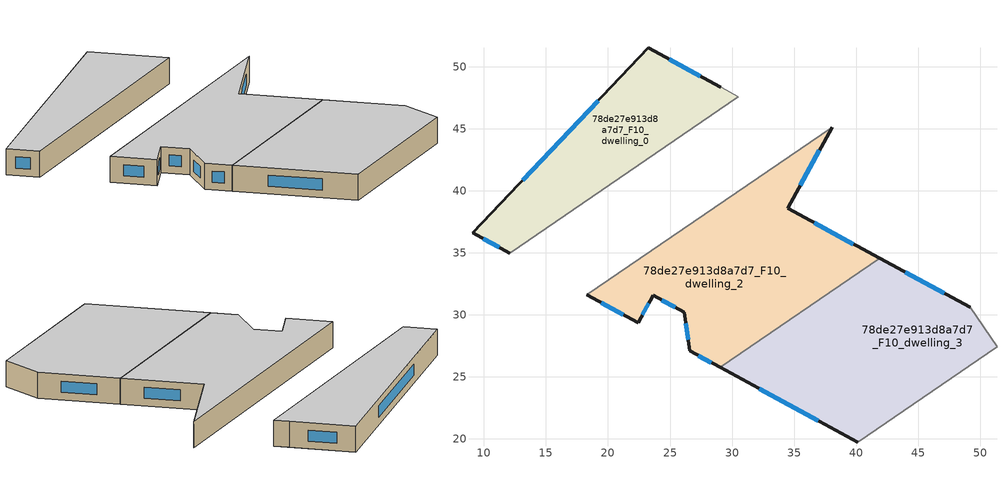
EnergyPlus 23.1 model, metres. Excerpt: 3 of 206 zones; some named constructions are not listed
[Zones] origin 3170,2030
78de27e913d8a7d7_F10_dwelling_0
 floor to 78de27e913d8a7d7_F9_dwelling_2 (EU_floor_Construction): 30.49,47.58 27.38,45.45 23.24,51.5 23.26,51.52 z30
 floor to 78de27e913d8a7d7_F9_dwelling_0 (EU_floor_Construction): 23.24,51.5 27.38,45.45 12.07,34.97 9.08,36.6 z30
 wall outside (EU_wall_Construction): 29.11,48.33 23.26,51.52 9.08,36.6 12.07,34.97 z30:33
 wall to 78de27e913d8a7d7_F10_dwelling_1 (EU_wall_Construction): 30.49,47.58 29.11,48.33 / 12.07,34.97 30.49,47.57 z30:33
 window (EU_Window_Construction): 27.44,49.24 24.93,50.61 / 9.93,36.13 11.22,35.44 / 19.21,47.26 13.13,40.86 z30.86:32.14
 ceiling to 78de27e913d8a7d7_F11_dwelling_0 (EU_floor_Construction): 30.49,47.58 23.26,51.52 9.08,36.6 12.07,34.97 z33
78de27e913d8a7d7_F10_dwelling_2
 floor to 78de27e913d8a7d7_F9_dwelling_1 (EU_floor_Construction): 30.93,40.26 37.08,31.27 29.03,25.76 26.58,27.09 26.16,30.2 23.63,31.59 22.42,29.35 18.28,31.6 z30
 floor to 78de27e913d8a7d7_F9_dwelling_3 (EU_floor_Construction): 36.34,41.98 34.49,38.57 41.89,34.56 37.08,31.27 31.85,38.91 z30
 floor to 78de27e913d8a7d7_F9_dwelling_2 (EU_floor_Construction): 38.06,45.14 36.34,41.98 31.85,38.91 30.93,40.26 z30
 wall outside (EU_wall_Construction): 18.28,31.6 22.42,29.35 23.63,31.59 26.16,30.2 26.58,27.09 29.03,25.76 / 41.89,34.56 34.49,38.57 38.06,45.14 z30:33
 wall to 78de27e913d8a7d7_F10_dwelling_1 (EU_wall_Construction): 38.06,45.14 18.28,31.6 z30:33
 wall to 78de27e913d8a7d7_F10_dwelling_3 (EU_wall_Construction): 29.03,25.76 41.89,34.56 z30:33
 window (EU_Window_Construction): 27.28,26.71 28.33,26.14 / 26.28,29.31 26.46,27.98 / 24.35,31.19 25.44,30.59 / 22.77,29.99 23.29,30.95 / 19.46,30.96 21.24,29.99 / 35.51,40.45 37.04,43.26 / 39.78,35.7 36.61,37.43 z30.86:32.14
 ceiling to 78de27e913d8a7d7_F11_dwelling_2 (EU_floor_Construction): 41.89,34.56 34.49,38.57 38.06,45.14 18.28,31.6 22.42,29.35 23.63,31.59 26.16,30.2 26.58,27.09 29.03,25.76 z33
78de27e913d8a7d7_F10_dwelling_3
 floor to 78de27e913d8a7d7_F9_dwelling_3 (EU_floor_Construction): 49.19,30.59 51.36,27.42 43.43,21.99 37.08,31.27 41.89,34.56 z30
 floor to 78de27e913d8a7d7_F9_dwelling_1 (EU_floor_Construction): 37.08,31.27 43.43,21.99 40.12,19.73 29.03,25.76 z30
 wall outside (EU_wall_Construction): 29.03,25.76 40.12,19.73 / 49.19,30.59 41.89,34.56 z30:33
 wall to 78de27e913d8a7d7_F10_dwelling_4 (EU_wall_Construction): 40.12,19.73 51.36,27.42 49.19,30.59 z30:33
 window (EU_Window_Construction): 32.2,24.04 36.96,21.46 / 47.1,31.73 43.97,33.42 z30.86:32.14
 ceiling to 78de27e913d8a7d7_F11_dwelling_3 (EU_floor_Construction): 51.36,27.42 49.19,30.59 41.89,34.56 29.03,25.76 40.12,19.73 z33
[SCHEDULE:FILE] Column Number=1; Rows to Skip at Top=0; Number of Hours of Data=8760; Column Separator=Comma; Interpolate to Timestep=No; Minutes per Item=60; Adjust Schedule for Daylight Savings=Yes
Name | File
EU_Step8_GainSchedule_78de27e913d8a7d7_F1_dwelling_4_f000 | ../../schedules/78de27e913d8a7d7/78de27e913d8a7d7_F1_dwelling_4_f000_gain.csv
EU_Step8_GainSchedule_78de27e913d8a7d7_F1_dwelling_5_f000 | ../../schedules/78de27e913d8a7d7/78de27e913d8a7d7_F1_dwelling_5_f000_gain.csv
EU_Step8_GainSchedule_78de27e913d8a7d7_F1_dwelling_6_f000 | ../../schedules/78de27e913d8a7d7/78de27e913d8a7d7_F1_dwelling_6_f000_gain.csv
EU_Step8_GainSchedule_78de27e913d8a7d7_F1_dwelling_7_f000 | ../../schedules/78de27e913d8a7d7/78de27e913d8a7d7_F1_dwelling_7_f000_gain.csv
EU_Step8_GainSchedule_78de27e913d8a7d7_F1_dwelling_8_f000 | ../../schedules/78de27e913d8a7d7/78de27e913d8a7d7_F1_dwelling_8_f000_gain.csv
EU_Step8_GainSchedule_78de27e913d8a7d7_F1_dwelling_9_f000 | ../../schedules/78de27e913d8a7d7/78de27e913d8a7d7_F1_dwelling_9_f000_gain.csv
EU_Step8_GainSchedule_78de27e913d8a7d7_F1_dwelling_10_f000 | ../../schedules/78de27e913d8a7d7/78de27e913d8a7d7_F1_dwelling_10_f000_gain.csv
EU_Step8_GainSchedule_78de27e913d8a7d7_F1_dwelling_11_f000 | ../../schedules/78de27e913d8a7d7/78de27e913d8a7d7_F1_dwelling_11_f000_gain.csv
EU_Step8_GainSchedule_78de27e913d8a7d7_F1_dwelling_12_f000 | ../../schedules/78de27e913d8a7d7/78de27e913d8a7d7_F1_dwelling_12_f000_gain.csv
EU_Step8_GainSchedule_78de27e913d8a7d7_F1_dwelling_13_f000 | ../../schedules/78de27e913d8a7d7/78de27e913d8a7d7_F1_dwelling_13_f000_gain.csv
EU_Step8_GainSchedule_78de27e913d8a7d7_F1_dwelling_14_f000 | ../../schedules/78de27e913d8a7d7/78de27e913d8a7d7_F1_dwelling_14_f000_gain.csv
EU_Step8_GainSchedule_78de27e913d8a7d7_F3_dwelling_11_f000 | ../../schedules/78de27e913d8a7d7/78de27e913d8a7d7_F3_dwelling_11_f000_gain.csv
EU_Step8_GainSchedule_78de27e913d8a7d7_F3_dwelling_12_f000 | ../../schedules/78de27e913d8a7d7/78de27e913d8a7d7_F3_dwelling_12_f000_gain.csv
EU_Step8_GainSchedule_78de27e913d8a7d7_F3_dwelling_13_f000 | ../../schedules/78de27e913d8a7d7/78de27e913d8a7d7_F3_dwelling_13_f000_gain.csv
EU_Step8_GainSchedule_78de27e913d8a7d7_F3_dwelling_14_f000 | ../../schedules/78de27e913d8a7d7/78de27e913d8a7d7_F3_dwelling_14_f000_gain.csv
EU_Step8_GainSchedule_78de27e913d8a7d7_F5_dwelling_1_f000 | ../../schedules/78de27e913d8a7d7/78de27e913d8a7d7_F5_dwelling_1_f000_gain.csv
EU_Step8_GainSchedule_78de27e913d8a7d7_F5_dwelling_2_f000 | ../../schedules/78de27e913d8a7d7/78de27e913d8a7d7_F5_dwelling_2_f000_gain.csv
EU_Step8_GainSchedule_78de27e913d8a7d7_F5_dwelling_3_f000 | ../../schedules/78de27e913d8a7d7/78de27e913d8a7d7_F5_dwelling_3_f000_gain.csv
EU_Step8_GainSchedule_78de27e913d8a7d7_F5_dwelling_4_f000 | ../../schedules/78de27e913d8a7d7/78de27e913d8a7d7_F5_dwelling_4_f000_gain.csv
EU_Step8_GainSchedule_78de27e913d8a7d7_F5_dwelling_5_f000 | ../../schedules/78de27e913d8a7d7/78de27e913d8a7d7_F5_dwelling_5_f000_gain.csv
EU_Step8_GainSchedule_78de27e913d8a7d7_F5_dwelling_6_f000 | ../../schedules/78de27e913d8a7d7/78de27e913d8a7d7_F5_dwelling_6_f000_gain.csv
EU_Step8_GainSchedule_78de27e913d8a7d7_F5_dwelling_7_f000 | ../../schedules/78de27e913d8a7d7/78de27e913d8a7d7_F5_dwelling_7_f000_gain.csv
EU_Step8_GainSchedule_78de27e913d8a7d7_F5_dwelling_8_f000 | ../../schedules/78de27e913d8a7d7/78de27e913d8a7d7_F5_dwelling_8_f000_gain.csv
EU_Step8_GainSchedule_78de27e913d8a7d7_F5_dwelling_9_f000 | ../../schedules/78de27e913d8a7d7/78de27e913d8a7d7_F5_dwelling_9_f000_gain.csv
EU_Step8_GainSchedule_78de27e913d8a7d7_F5_dwelling_10_f000 | ../../schedules/78de27e913d8a7d7/78de27e913d8a7d7_F5_dwelling_10_f000_gain.csv
EU_Step8_GainSchedule_78de27e913d8a7d7_F5_dwelling_11_f000 | ../../schedules/78de27e913d8a7d7/78de27e913d8a7d7_F5_dwelling_11_f000_gain.csv
EU_Step8_GainSchedule_78de27e913d8a7d7_F5_dwelling_12_f000 | ../../schedules/78de27e913d8a7d7/78de27e913d8a7d7_F5_dwelling_12_f000_gain.csv
EU_Step8_GainSchedule_78de27e913d8a7d7_F5_dwelling_13_f000 | ../../schedules/78de27e913d8a7d7/78de27e913d8a7d7_F5_dwelling_13_f000_gain.csv
EU_Step8_GainSchedule_78de27e913d8a7d7_F5_dwelling_14_f000 | ../../schedules/78de27e913d8a7d7/78de27e913d8a7d7_F5_dwelling_14_f000_gain.csv
EU_Step8_GainSchedule_78de27e913d8a7d7_F7_dwelling_10_f000 | ../../schedules/78de27e913d8a7d7/78de27e913d8a7d7_F7_dwelling_10_f000_gain.csv
EU_Step8_GainSchedule_78de27e913d8a7d7_F7_dwelling_11_f000 | ../../schedules/78de27e913d8a7d7/78de27e913d8a7d7_F7_dwelling_11_f000_gain.csv
EU_Step8_GainSchedule_78de27e913d8a7d7_F7_dwelling_12_f000 | ../../schedules/78de27e913d8a7d7/78de27e913d8a7d7_F7_dwelling_12_f000_gain.csv
EU_Step8_GainSchedule_78de27e913d8a7d7_F7_dwelling_13_f000 | ../../schedules/78de27e913d8a7d7/78de27e913d8a7d7_F7_dwelling_13_f000_gain.csv
EU_Step8_GainSchedule_78de27e913d8a7d7_F7_dwelling_14_f000 | ../../schedules/78de27e913d8a7d7/78de27e913d8a7d7_F7_dwelling_14_f000_gain.csv
EU_Step8_GainSchedule_78de27e913d8a7d7_F11_dwelling_6_f000 | ../../schedules/78de27e913d8a7d7/78de27e913d8a7d7_F11_dwelling_6_f000_gain.csv
EU_Step8_GainSchedule_78de27e913d8a7d7_F11_dwelling_7_f000 | ../../schedules/78de27e913d8a7d7/78de27e913d8a7d7_F11_dwelling_7_f000_gain.csv
EU_Step8_GainSchedule_78de27e913d8a7d7_F11_dwelling_8_f000 | ../../schedules/78de27e913d8a7d7/78de27e913d8a7d7_F11_dwelling_8_f000_gain.csv
EU_Step8_GainSchedule_78de27e913d8a7d7_F11_dwelling_9_f000 | ../../schedules/78de27e913d8a7d7/78de27e913d8a7d7_F11_dwelling_9_f000_gain.csv
EU_Step8_GainSchedule_78de27e913d8a7d7_F11_dwelling_10_f000 | ../../schedules/78de27e913d8a7d7/78de27e913d8a7d7_F11_dwelling_10_f000_gain.csv
EU_Step8_GainSchedule_78de27e913d8a7d7_F11_dwelling_11_f000 | ../../schedules/78de27e913d8a7d7/78de27e913d8a7d7_F11_dwelling_11_f000_gain.csv
EU_Step8_GainSchedule_78de27e913d8a7d7_F11_dwelling_12_f000 | ../../schedules/78de27e913d8a7d7/78de27e913d8a7d7_F11_dwelling_12_f000_gain.csv
EU_Step8_GainSchedule_78de27e913d8a7d7_F11_dwelling_13_f000 | ../../schedules/78de27e913d8a7d7/78de27e913d8a7d7_F11_dwelling_13_f000_gain.csv
